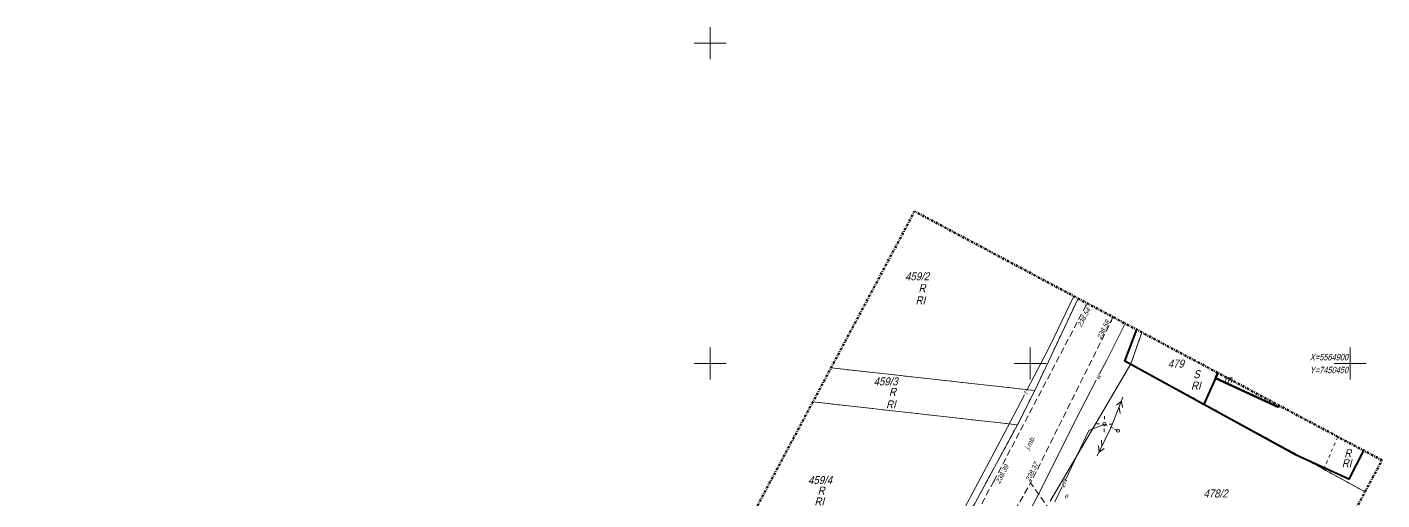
# Model space of a CAD drawing. Extents: x 7449598 to 7450455, y 5563374 to 5564952.
# Drawn here: x 7450243.3 to 7450455, y 5564878.7 to 5564952.5 of the extents above; entities that cross this region are included whole.
import ezdxf
from ezdxf.enums import TextEntityAlignment as Align

# ---------------------------------------------------------------- set-up
doc = ezdxf.new("R2010")
doc.units = 0
doc.header["$MEASUREMENT"] = 0
for name, pattern in [('218-500', [1, 0.5, -0.5]), ('420-500', [1.5, 1, -0.5]), ('DGN Style 4', [0.686427, 0.343214, -0.171607, 0, -0.171607]), ('slup-500', [1.75, -0.25, 0.5, -0.5, 0.5])]:
    doc.linetypes.add(name, pattern=pattern)
for name, color, linetype, lineweight in [('EDZPD_219', 7, 'Continuous', 0), ('GULENN', 1, 'Continuous', 13), ('GULTPR', 36, 'Continuous', 13), ('SDRPK_420', 7, 'Continuous', 0), ('UEEPA_510', 7, 'Continuous', 0), ('UEEPA_512', 7, 'Continuous', 0), ('UEETA_515', 7, 'Continuous', 0), ('UTTPO_586', 7, 'Continuous', 0), ('UWWPO_581', 7, 'Continuous', 0), ('Warstwa 1', 7, 'Continuous', 0), ('Warstwa 24', 7, 'Continuous', 0), ('Warstwa 25', 7, 'Continuous', 0), ('Warstwa 26', 7, 'Continuous', 0), ('Warstwa 28', 7, 'Continuous', 0), ('Warstwa 29', 7, 'Continuous', 0), ('Warstwa 3', 7, 'Continuous', 0), ('Warstwa 31', 7, 'Continuous', 0), ('Warstwa 4', 7, 'Continuous', 0), ('Warstwa 5', 7, 'Continuous', 0), ('Warstwa 60', 7, 'Continuous', 0), ('Warstwa 8', 7, 'Continuous', 0), ('WUKPS_403', 7, 'Continuous', 0)]:
    doc.layers.add(name, color=color, linetype=linetype, lineweight=lineweight)
doc.styles.add('Style-WORKING_1250 I 0.26180', font='WORKING_1250.shx', dxfattribs={"oblique": 14.999978})

# ---------------------------------------------------------------- blocks, each defined once
blk = doc.blocks.new('510')
at = {"layer": 'UEEPA_510', "color": 7, "linetype": 'Continuous', "lineweight": 13}
blk.add_circle((0, 0), 0.25, dxfattribs=at)
blk = doc.blocks.new('SUPE04_2')
at = {"color": 0, "flags": 128}
for points in [[(0, 0), (-100, 0)], [(-69.82163, -10), (-87.14214, 0), (-69.82163, 10)]]:
    blk.add_lwpolyline(points, dxfattribs=at)
blk = doc.blocks.new('SUPT01_2')
at = {"color": 0, "flags": 128}
for points in [[(0, 0), (-100, 0)], [(-69.82163, -10), (-87.14214, 0)], [(-67.14214, 0), (-49.82163, 10)]]:
    blk.add_lwpolyline(points, dxfattribs=at)
blk = doc.blocks.new('515_7')
at = {"layer": 'UEETA_515', "color": 0, "linetype": 'Continuous', "lineweight": 13}
for p, q in [((-125, 0), (-75, 0)), ((0, 75), (0, 125)), ((75, 0), (125, 0)), ((0, -125), (0, -75))]:
    blk.add_line(p, q, dxfattribs=at)
blk = doc.blocks.new('140_1')
at = {"layer": 'WUKPS_403', "linetype": 'Continuous', "lineweight": 13}
h = blk.add_hatch(color=256, dxfattribs=at)
edge = h.paths.add_edge_path()
edge.add_arc((0, 0), 0.045, 0, 360)
at = {"layer": 'WUKPS_403', "color": 7, "linetype": 'Continuous', "lineweight": 13}
blk.add_circle((0, 0), 0.045, dxfattribs=at)

msp = doc.modelspace()

# ---------------------------------------------------------------- linework, layer by layer
at = {"layer": 'EDZPD_219', "color": 96, "linetype": 'Continuous', "lineweight": 13}
for p, q in [((7450400.73, 5564895.81), (7450407.49, 5564910.17)), ((7450415.74, 5564899.96), (7450417.45, 5564904.87)), ((7450415.74, 5564899.96), (7450403.11, 5564878.52)), ((7450415.74, 5564899.96), (7450452.32, 5564879.97)), ((7450400.73, 5564895.81), (7450368.9, 5564899.33)), ((7450400.73, 5564895.81), (7450398.01, 5564890.45)), ((7450366.06, 5564894.03), (7450398.01, 5564890.45)), ((7450383.5, 5564863.69), (7450398.01, 5564890.45))]:
    msp.add_line(p, q, dxfattribs=at)
at = {"layer": 'SDRPK_420', "color": 7, "linetype": '420-500', "lineweight": 13, "flags": 128}
for points in [[(7450394.34, 5564881.65), (7450408.74, 5564909.1), (7450408.88, 5564909.43)], [(7450412.93, 5564907.28), (7450412.65, 5564906.62), (7450400.07, 5564881.37)], [(7450394.34, 5564881.65), (7450382.09, 5564859.07), (7450369.67, 5564835.53), (7450365.25, 5564827.13), (7450353.89, 5564805.91), (7450334.1, 5564768.18), (7450331.39, 5564762.65), (7450311.84, 5564725.33), (7450298.48, 5564699.85)], [(7450302.54, 5564698.4), (7450311.84, 5564715.28), (7450316.06, 5564723.23), (7450338.75, 5564767.15), (7450357.78, 5564803.7), (7450365.47, 5564816.94), (7450366.06, 5564818.06), (7450367.21, 5564820.17), (7450369.76, 5564825.03), (7450378.79, 5564842.02), (7450381.08, 5564846.38), (7450385.44, 5564854.41), (7450387.36, 5564858.01), (7450396.49, 5564875.14), (7450400.07, 5564881.37)], [(7450440.51, 5564857.79), (7450407.72, 5564875.15), (7450402.79, 5564877.61), (7450400.07, 5564881.37)]]:
    msp.add_lwpolyline(points, dxfattribs=at)
at = {"layer": 'UEEPA_512', "color": 7, "linetype": 'slup-500', "lineweight": 13}
msp.add_line((7450411.61, 5564890.56), (7450413.72, 5564889.53), dxfattribs=at)
at = {"layer": 'UTTPO_586', "color": 30, "linetype": 'Continuous', "lineweight": 13, "ltscale": 0.01, "flags": 128}
for points in [[(7450406.82, 5564910.53), (7450403.08, 5564902.73), (7450399.44, 5564895.75)], [(7450399.11, 5564895.13), (7450395.33, 5564887.89), (7450385.88, 5564870.22), (7450379.37, 5564857.75)]]:
    msp.add_lwpolyline(points, dxfattribs=at)
at = {"layer": 'UWWPO_581', "color": 5, "linetype": 'Continuous', "lineweight": 13, "flags": 128}
for points in [[(7450414.87, 5564906.24), (7450412.89, 5564902.3), (7450411.99, 5564900.55), (7450410.86, 5564898.38)], [(7450410.34, 5564897.4), (7450406.98, 5564890.96), (7450402.02, 5564881.01), (7450396.83, 5564870.97), (7450391.5, 5564860.45), (7450390.94, 5564859.37), (7450390.26, 5564857.99)]]:
    msp.add_lwpolyline(points, dxfattribs=at)
at = {"layer": 'Warstwa 29', "color": 96, "linetype": '218-500', "lineweight": 13}
for p, q in [((7450400.73, 5564895.81), (7450407.49, 5564910.17)), ((7450417.45, 5564904.87), (7450415.74, 5564899.96)), ((7450415.74, 5564899.96), (7450403.11, 5564878.52)), ((7450415.74, 5564899.96), (7450445.83, 5564883.52)), ((7450400.73, 5564895.81), (7450368.9, 5564899.33)), ((7450398.01, 5564890.45), (7450400.73, 5564895.81)), ((7450366.06, 5564894.03), (7450398.01, 5564890.45)), ((7450383.5, 5564863.69), (7450398.01, 5564890.45)), ((7450445.83, 5564883.52), (7450448.08, 5564888.58)), ((7450445.83, 5564883.52), (7450452.32, 5564879.97))]:
    msp.add_line(p, q, dxfattribs=at)
at = {"layer": 'Warstwa 3', "color": 7, "linetype": 'Continuous', "lineweight": 53}
for p, q in [((7450429.32, 5564898.55), (7450428.94, 5564897.71)), ((7450428.94, 5564897.71), (7450438.81, 5564893.22)), ((7450438.81, 5564893.22), (7450438.91, 5564893.45))]:
    msp.add_line(p, q, dxfattribs=at)
at = {"layer": 'Warstwa 31', "color": 1, "linetype": 'Continuous', "lineweight": 13}
for p, q in [((7450409.17, 5564889.57), (7450405.52, 5564881.89)), ((7450411.61, 5564890.56), (7450409.17, 5564889.57)), ((7450411.61, 5564890.56), (7450409.17, 5564889.57)), ((7450411.61, 5564890.56), (7450409.17, 5564889.57)), ((7450404.96, 5564880.72), (7450403.88, 5564878.44))]:
    msp.add_line(p, q, dxfattribs=at)
at = {"layer": 'Warstwa 5', "color": 7, "linetype": 'Continuous', "lineweight": 40}
msp.add_line((7450428.94, 5564897.71), (7450427.21, 5564893.8), dxfattribs=at)
at = {"layer": 'Warstwa 5', "color": 7, "linetype": 'Continuous', "lineweight": 40, "flags": 128}
msp.add_lwpolyline([(7450452.08, 5564886.45), (7450449.81, 5564881.95), (7450441.45, 5564885.74), (7450414.78, 5564900.36), (7450416.65, 5564905.3)], dxfattribs=at)
at = {"layer": 'Warstwa 60', "color": 7, "linetype": 'Continuous', "lineweight": 13}
for p, q in [((7450350, 5564947.5), (7450350, 5564952.5)), ((7450347.5, 5564950), (7450352.5, 5564950)), ((7450350, 5564897.5), (7450350, 5564902.5)), ((7450400, 5564897.5), (7450400, 5564902.5)), ((7450450, 5564897.5), (7450450, 5564902.5)), ((7450347.5, 5564900), (7450352.5, 5564900)), ((7450397.5, 5564900), (7450400, 5564900)), ((7450397.5, 5564900), (7450402.5, 5564900)), ((7450400, 5564900), (7450402.5, 5564900)), ((7450447.5, 5564900), (7450452.5, 5564900))]:
    msp.add_line(p, q, dxfattribs=at)
at = {"layer": 'Warstwa 8', "color": 7, "linetype": 'DGN Style 4', "lineweight": 53, "flags": 128}
msp.add_lwpolyline([(7450242.25, 5564757.19), (7450281.76, 5564736.22), (7450381.95, 5564923.76), (7450454.95, 5564884.92), (7450405.4, 5564791.85), (7450392.83, 5564798.55), (7450342.94, 5564703.75), (7450227.05, 5564484.37), (7450154.83, 5564348.79), (7449690.29, 5563497.19), (7449618.91, 5563522.75), (7449629.01, 5563547.14), (7449943.26, 5564118.2), (7449916.28, 5564132.94), (7449953.15, 5564197.69), (7449979.3, 5564183.67), (7450084.83, 5564375.48), (7450052.49, 5564392.85)], close=True, dxfattribs=at)

# ---------------------------------------------------------------- block references
at = {"layer": 'GULENN', "color": 1, "lineweight": 13, "ltscale": 0.1, "zscale": 0.05}
for xscale, yscale, rotation in [(0.05, 0.05, 248.3964768762076), (0.05000000000000002, 0.05000000000000002, 64.23685916499598)]:
    msp.add_blockref('SUPE04_2', (7450412.66, 5564890.1), dxfattribs=dict(at, xscale=xscale, yscale=yscale, rotation=rotation))
at = {"layer": 'GULTPR', "color": 30, "lineweight": 13, "ltscale": 0.1, "zscale": 0.05}
for xscale, yscale, rotation in [(0.05, 0.05, 248.396476874344), (0.04999999999999999, 0.04999999999999999, 64.2368591735223)]:
    msp.add_blockref('SUPT01_2', (7450412.66, 5564890.1), dxfattribs=dict(at, xscale=xscale, yscale=yscale, rotation=rotation))
at = {"layer": 'UEEPA_510', "color": 7, "linetype": 'Continuous', "lineweight": 13}
for p in [(7450411.61, 5564890.56), (7450413.72, 5564889.53)]:
    msp.add_blockref('510', p, dxfattribs=at)
at = {"layer": 'UEETA_515', "color": 7, "linetype": 'Continuous', "lineweight": 13, "ltscale": 0.1, "xscale": 0.01, "yscale": 0.01, "zscale": 0.01, "rotation": 358.668399}
msp.add_blockref('515_7', (7450411.61, 5564890.56), dxfattribs=at)
at = {"layer": 'WUKPS_403', "color": 7, "linetype": 'Continuous', "lineweight": 13}
for p in [(7450408.74, 5564909.1), (7450400.07, 5564881.37)]:
    msp.add_blockref('140_1', p, dxfattribs=at)
for p, rotation in [((7450412.65, 5564906.62), 62.31893843233362), ((7450394.34, 5564881.65), 63.516696074938)]:
    msp.add_blockref('140_1', p, dxfattribs=dict(at, rotation=rotation))

# ---------------------------------------------------------------- texts
at = {"layer": 'UTTPO_586', "color": 30, "linetype": 'Continuous', "lineweight": 13, "style": 'Style-WORKING_1250 I 0.26180', "oblique": 15, "width": 0.900007}
msp.add_text('t', height=0.75, rotation=62.4253, dxfattribs=at).set_placement((7450399.18, 5564895.26), align=Align.MIDDLE_LEFT)
at = {"layer": 'UWWPO_581', "color": 5, "linetype": 'Continuous', "lineweight": 13, "style": 'Style-WORKING_1250 I 0.26180', "oblique": 15, "width": 0.900007}
msp.add_text('w', height=0.75, rotation=62.3777, dxfattribs=at).set_placement((7450410.45, 5564897.59), align=Align.MIDDLE_LEFT)
at = {"layer": 'Warstwa 1', "color": 7, "linetype": 'Continuous', "lineweight": 0, "style": 'Style-WORKING_1250 I 0.26180', "oblique": 15, "width": 0.900007}
msp.add_text('j.mb.', height=0.75, rotation=64.1145, dxfattribs=at).set_placement((7450399.83, 5564886.45))
at = {"layer": 'Warstwa 24', "color": 96, "linetype": 'Continuous', "lineweight": 30, "style": 'Style-WORKING_1250 I 0.26180', "oblique": 15, "width": 0.899997}
for s, p in [('459/2', (7450380.46, 5564912.99)), ('479', (7450421.51, 5564899.37)), ('459/3', (7450375.55, 5564896.6)), ('459/4', (7450365.3, 5564881.2)), ('478/2', (7450427.08, 5564879.11))]:
    msp.add_text(s, height=1.25, dxfattribs=at).set_placement(p)
at = {"layer": 'Warstwa 25', "color": 7, "linetype": 'Continuous', "lineweight": 13, "style": 'Style-WORKING_1250 I 0.26180', "oblique": 15, "width": 0.8}
msp.add_text(' X=5564900 ', height=1, dxfattribs=at).set_placement((7450450, 5564900.5), align=Align.RIGHT)
msp.add_text(' Y=7450450 ', height=1, dxfattribs=at).set_placement((7450450, 5564899.5), align=Align.TOP_RIGHT)
at = {"layer": 'Warstwa 26', "color": 96, "linetype": 'Continuous', "lineweight": 30, "style": 'Style-WORKING_1250 I 0.26180', "oblique": 15, "width": 0.899997}
for p in [(7450382.11, 5564909.25), (7450425.14, 5564895.94), (7450377.49, 5564893), (7450448.69, 5564883.83), (7450366.31, 5564877.86)]:
    msp.add_text('RI', height=1.25, dxfattribs=at).set_placement(p)
at = {"layer": 'Warstwa 28', "color": 96, "linetype": 'Continuous', "lineweight": 30, "style": 'Style-WORKING_1250 I 0.26180', "oblique": 15, "width": 0.899997}
for s, p in [('R', (7450382.57, 5564911.14)), ('S', (7450425.49, 5564897.73)), ('R', (7450377.96, 5564894.95)), ('R', (7450449.08, 5564885.38)), ('R', (7450366.82, 5564879.56))]:
    msp.add_text(s, height=1.25, dxfattribs=at).set_placement(p)
at = {"layer": 'Warstwa 31', "color": 1, "linetype": 'Continuous', "lineweight": 13, "style": 'Style-WORKING_1250 I 0.26180', "oblique": 15, "width": 0.900007}
msp.add_text('eN', height=0.75, rotation=71.0748, dxfattribs=at).set_placement((7450405.03, 5564880.69), align=Align.MIDDLE_LEFT)
at = {"layer": 'Warstwa 31', "color": 7, "linetype": 'Continuous', "lineweight": 13, "style": 'Style-WORKING_1250 I 0.26180', "oblique": 15, "width": 0.900007}
msp.add_text('e', height=0.75, dxfattribs=at).set_placement((7450405.36, 5564879.34), align=Align.MIDDLE_LEFT)
at = {"layer": 'Warstwa 4', "color": 7, "linetype": 'Continuous', "lineweight": 30, "style": 'Style-WORKING_1250 I 0.26180', "oblique": 15, "width": 0.899997}
msp.add_text('m', height=1.25, dxfattribs=at).set_placement((7450430.26, 5564896.9))
at = {"layer": 'WUKPS_403', "color": 7, "linetype": 'Continuous', "lineweight": 13, "style": 'Style-WORKING_1250 I 0.26180', "oblique": 15, "width": 0.900007}
for s, rotation, p in [('238.54', 62.3189, (7450408, 5564905.61)), ('238.58', 63.5167, (7450411.06, 5564903.71)), ('238.39', 62.3189, (7450395.24, 5564881.17)), ('238.37', 63.5167, (7450399.92, 5564881.52))]:
    msp.add_text(s, height=0.75, rotation=rotation, dxfattribs=at).set_placement(p)

doc.saveas('drawing.dxf')
